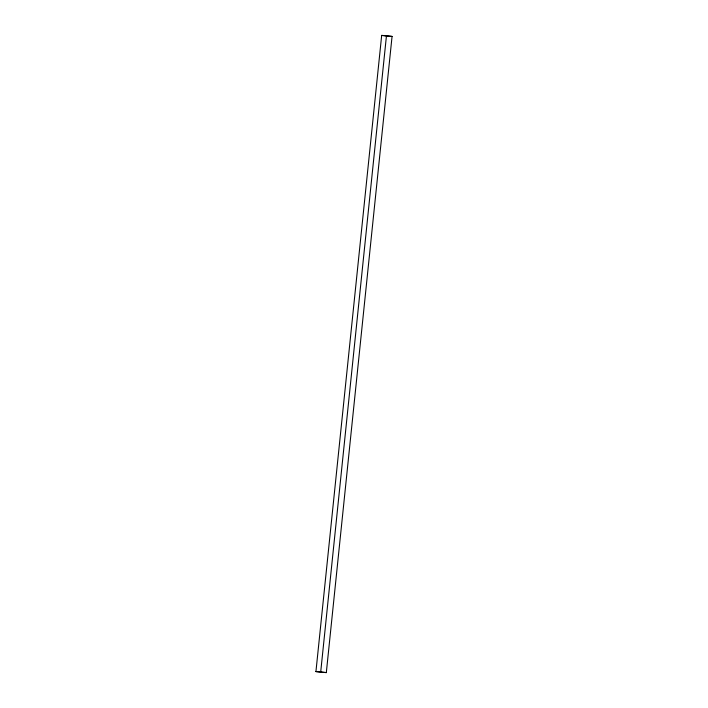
<?xml version="1.0" encoding="UTF-8"?>
<svg xmlns="http://www.w3.org/2000/svg" width="708" height="708" viewBox="0 0 708 708"><rect width="100%" height="100%" fill="white"/><g stroke="black" fill="none" stroke-linecap="round" stroke-linejoin="round"><path stroke-width="1.06" d="M315.936 671.565L381.674 35.4L387.311 35.86L392.064 36.435L326.326 672.6L315.936 671.565L326.326 672.6M320.689 672.14L386.435 35.975L392.064 36.435M381.674 35.4L386.435 35.975"/></g></svg>
